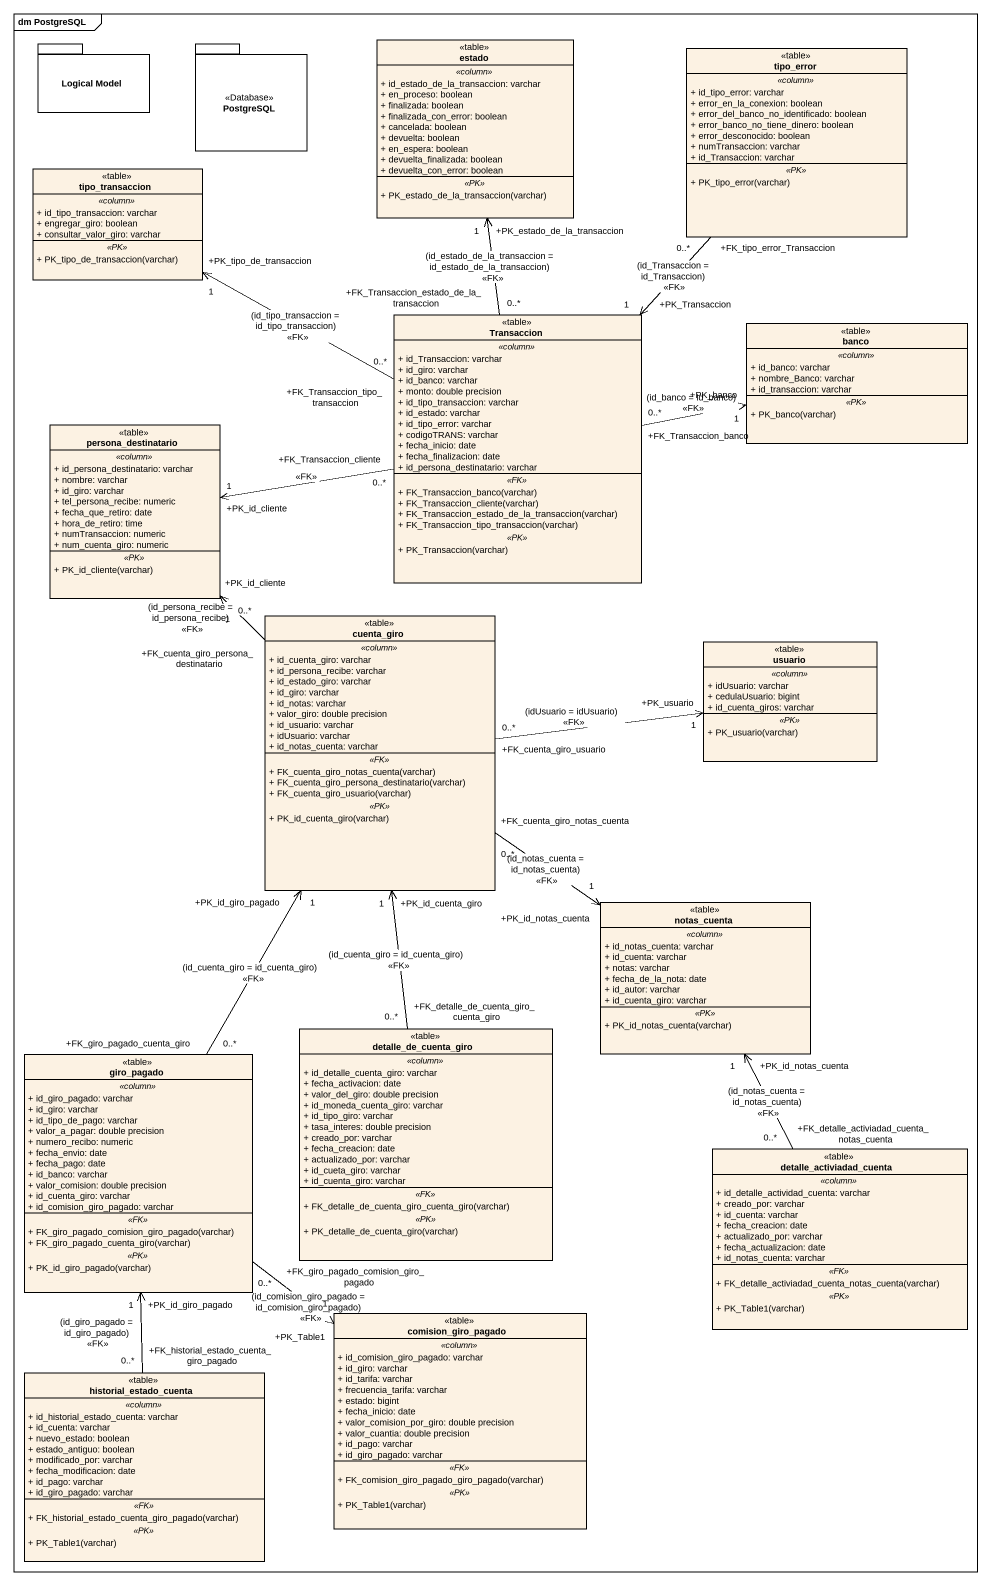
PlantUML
@startuml
mainframe dm PostgreSQL
hide circle
hide empty members
skinparam classAttributeIconSize 0
class estado <<table>> {
  .. <<column>> ..
  + id_estado_de_la_transaccion: varchar
  + en_proceso: boolean
  + finalizada: boolean
  + finalizada_con_error: boolean
  + cancelada: boolean
  + devuelta: boolean
  + en_espera: boolean
  + devuelta_finalizada: boolean
  + devuelta_con_error: boolean
  .. <<PK>> ..
  + PK_estado_de_la_transaccion(varchar)
}
package "Logical Model" as Logical_Model {
}
package PostgreSQL <<Database>> {
}
class tipo_error <<table>> {
  .. <<column>> ..
  + id_tipo_error: varchar
  + error_en_la_conexion: boolean
  + error_del_banco_no_identificado: boolean
  + error_banco_no_tiene_dinero: boolean
  + error_desconocido: boolean
  + numTransaccion: varchar
  + id_Transaccion: varchar
  .. <<PK>> ..
  + PK_tipo_error(varchar)
}
class tipo_transaccion <<table>> {
  .. <<column>> ..
  + id_tipo_transaccion: varchar
  + engregar_giro: boolean
  + consultar_valor_giro: varchar
  .. <<PK>> ..
  + PK_tipo_de_transaccion(varchar)
}
class Transaccion <<table>> {
  .. <<column>> ..
  + id_Transaccion: varchar
  + id_giro: varchar
  + id_banco: varchar
  + monto: double precision
  + id_tipo_transaccion: varchar
  + id_estado: varchar
  + id_tipo_error: varchar
  + codigoTRANS: varchar
  + fecha_inicio: date
  + fecha_finalizacion: date
  + id_persona_destinatario: varchar
  .. <<FK>> ..
  + FK_Transaccion_banco(varchar)
  + FK_Transaccion_cliente(varchar)
  + FK_Transaccion_estado_de_la_transaccion(varchar)
  + FK_Transaccion_tipo_transaccion(varchar)
  .. <<PK>> ..
  + PK_Transaccion(varchar)
}
class banco <<table>> {
  .. <<column>> ..
  + id_banco: varchar
  + nombre_Banco: varchar
  + id_transaccion: varchar
  .. <<PK>> ..
  + PK_banco(varchar)
}
class persona_destinatario <<table>> {
  .. <<column>> ..
  + id_persona_destinatario: varchar
  + nombre: varchar
  + id_giro: varchar
  + tel_persona_recibe: numeric
  + fecha_que_retiro: date
  + hora_de_retiro: time
  + numTransaccion: numeric
  + num_cuenta_giro: numeric
  .. <<PK>> ..
  + PK_id_cliente(varchar)
}
class cuenta_giro <<table>> {
  .. <<column>> ..
  + id_cuenta_giro: varchar
  + id_persona_recibe: varchar
  + id_estado_giro: varchar
  + id_giro: varchar
  + id_notas: varchar
  + valor_giro: double precision
  + id_usuario: varchar
  + idUsuario: varchar
  + id_notas_cuenta: varchar
  .. <<FK>> ..
  + FK_cuenta_giro_notas_cuenta(varchar)
  + FK_cuenta_giro_persona_destinatario(varchar)
  + FK_cuenta_giro_usuario(varchar)
  .. <<PK>> ..
  + PK_id_cuenta_giro(varchar)
}
class usuario <<table>> {
  .. <<column>> ..
  + idUsuario: varchar
  + cedulaUsuario: bigint
  + id_cuenta_giros: varchar
  .. <<PK>> ..
  + PK_usuario(varchar)
}
class notas_cuenta <<table>> {
  .. <<column>> ..
  + id_notas_cuenta: varchar
  + id_cuenta: varchar
  + notas: varchar
  + fecha_de_la_nota: date
  + id_autor: varchar
  + id_cuenta_giro: varchar
  .. <<PK>> ..
  + PK_id_notas_cuenta(varchar)
}
class detalle_de_cuenta_giro <<table>> {
  .. <<column>> ..
  + id_detalle_cuenta_giro: varchar
  + fecha_activacion: date
  + valor_del_giro: double precision
  + id_moneda_cuenta_giro: varchar
  + id_tipo_giro: varchar
  + tasa_interes: double precision
  + creado_por: varchar
  + fecha_creacion: date
  + actualizado_por: varchar
  + id_cueta_giro: varchar
  + id_cuenta_giro: varchar
  .. <<FK>> ..
  + FK_detalle_de_cuenta_giro_cuenta_giro(varchar)
  .. <<PK>> ..
  + PK_detalle_de_cuenta_giro(varchar)
}
class giro_pagado <<table>> {
  .. <<column>> ..
  + id_giro_pagado: varchar
  + id_giro: varchar
  + id_tipo_de_pago: varchar
  + valor_a_pagar: double precision
  + numero_recibo: numeric
  + fecha_envio: date
  + fecha_pago: date
  + id_banco: varchar
  + valor_comision: double precision
  + id_cuenta_giro: varchar
  + id_comision_giro_pagado: varchar
  .. <<FK>> ..
  + FK_giro_pagado_comision_giro_pagado(varchar)
  + FK_giro_pagado_cuenta_giro(varchar)
  .. <<PK>> ..
  + PK_id_giro_pagado(varchar)
}
class detalle_activiadad_cuenta <<table>> {
  .. <<column>> ..
  + id_detalle_actividad_cuenta: varchar
  + creado_por: varchar
  + id_cuenta: varchar
  + fecha_creacion: date
  + actualizado_por: varchar
  + fecha_actualizacion: date
  + id_notas_cuenta: varchar
  .. <<FK>> ..
  + FK_detalle_activiadad_cuenta_notas_cuenta(varchar)
  .. <<PK>> ..
  + PK_Table1(varchar)
}
class comision_giro_pagado <<table>> {
  .. <<column>> ..
  + id_comision_giro_pagado: varchar
  + id_giro: varchar
  + id_tarifa: varchar
  + frecuencia_tarifa: varchar
  + estado: bigint
  + fecha_inicio: date
  + valor_comision_por_giro: double precision
  + valor_cuantia: double precision
  + id_pago: varchar
  + id_giro_pagado: varchar
  .. <<FK>> ..
  + FK_comision_giro_pagado_giro_pagado(varchar)
  .. <<PK>> ..
  + PK_Table1(varchar)
}
class historial_estado_cuenta <<table>> {
  .. <<column>> ..
  + id_historial_estado_cuenta: varchar
  + id_cuenta: varchar
  + nuevo_estado: boolean
  + estado_antiguo: boolean
  + modificado_por: varchar
  + fecha_modificacion: date
  + id_pago: varchar
  + id_giro_pagado: varchar
  .. <<FK>> ..
  + FK_historial_estado_cuenta_giro_pagado(varchar)
  .. <<PK>> ..
  + PK_Table1(varchar)
}
tipo_error "+FK_tipo_error_Transaccion\n0..*" --> "+PK_Transaccion\n1" Transaccion : (id_Transaccion = id_Transaccion)\n<<FK>>
Transaccion "+FK_Transaccion_estado_de_la_transaccion\n0..*" -up-> "+PK_estado_de_la_transaccion\n1" estado : (id_estado_de_la_transaccion = id_estado_de_la_transaccion)\n<<FK>>
Transaccion "+FK_Transaccion_tipo_transaccion\n0..*" -left-> "+PK_tipo_de_transaccion\n1" tipo_transaccion : (id_tipo_transaccion = id_tipo_transaccion)\n<<FK>>
Transaccion "+FK_Transaccion_banco\n0..*" -right-> "+PK_banco\n1" banco : (id_banco = id_banco)\n<<FK>>
Transaccion "+FK_Transaccion_cliente\n0..*" -left-> "+PK_id_cliente\n1" persona_destinatario : <<FK>>
cuenta_giro "+FK_cuenta_giro_persona_destinatario\n0..*" -up-> "+PK_id_cliente\n1" persona_destinatario : (id_persona_recibe = id_persona_recibe)\n<<FK>>
cuenta_giro "+FK_cuenta_giro_usuario\n0..*" -right-> "+PK_usuario\n1" usuario : (idUsuario = idUsuario)\n<<FK>>
cuenta_giro "+FK_cuenta_giro_notas_cuenta\n0..*" --> "+PK_id_notas_cuenta\n1" notas_cuenta : (id_notas_cuenta = id_notas_cuenta)\n<<FK>>
detalle_de_cuenta_giro "+FK_detalle_de_cuenta_giro_cuenta_giro\n0..*" -up-> "+PK_id_cuenta_giro\n1" cuenta_giro : (id_cuenta_giro = id_cuenta_giro)\n<<FK>>
giro_pagado "+FK_giro_pagado_cuenta_giro\n0..*" -up-> "+PK_id_giro_pagado\n1" cuenta_giro : (id_cuenta_giro = id_cuenta_giro)\n<<FK>>
giro_pagado "+FK_giro_pagado_comision_giro_pagado\n0..*" --> "+PK_Table1\n1" comision_giro_pagado : (id_comision_giro_pagado = id_comision_giro_pagado)\n<<FK>>
detalle_activiadad_cuenta "+FK_detalle_activiadad_cuenta_notas_cuenta\n0..*" -up-> "+PK_id_notas_cuenta\n1" notas_cuenta : (id_notas_cuenta = id_notas_cuenta)\n<<FK>>
historial_estado_cuenta "+FK_historial_estado_cuenta_giro_pagado\n0..*" -up-> "+PK_id_giro_pagado\n1" giro_pagado : (id_giro_pagado = id_giro_pagado)\n<<FK>>
@enduml
